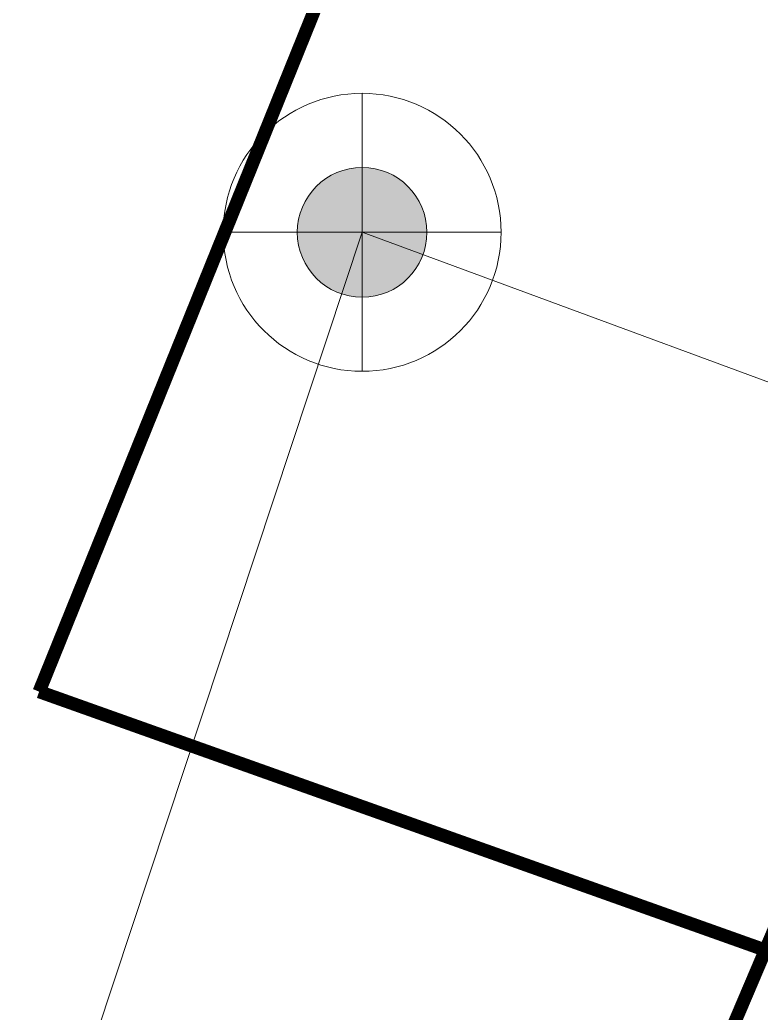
# Model space of a CAD drawing. Header units: inches. Extents: x 350994 to 353538, y 1581369 to 1583842.
# Drawn here: x 351692.67 to 351698.27, y 1583569.13 to 1583576.63 of the extents above; entities that cross this region are included whole.
import ezdxf

# ---------------------------------------------------------------- set-up
doc = ezdxf.new("R2010")
doc.units = ezdxf.units.IN
doc.header["$MEASUREMENT"] = 0
for name, pattern in [('1', [0]), ('ACAD_ISO02W100', [15, 12, -3]), ('ACAD_ISO03W100', [30, 12, -18])]:
    doc.linetypes.add(name, pattern=pattern)
for name, color, linetype in [('CW', 94, '1'), ('EP TF', 5, 'Continuous'), ("ROAD'S", 1, '1')]:
    doc.layers.add(name, color=color, linetype=linetype)
doc.styles.get("Standard").update_dxf_attribs({"font": 'arial.ttf'})
doc.linetypes.add('HOT_WATER_SUPPLY', pattern='A,0.5,-0.2,["HW",Standard,S=0.1,R=0,X=-0.1,Y=-0.05],-0.2', length=0.9)
doc.linetypes.add('SILT_FENCE', pattern='A,0.5,-0.2,["EP",Standard,S=0.1,R=0,X=-0.1,Y=-0.05],-0.2', length=0.9)

# ---------------------------------------------------------------- blocks, each defined once
blk = doc.blocks.new('EP1')
at = {"layer": 'EP TF', "lineweight": 5}
h = blk.add_hatch(color=252, dxfattribs=at)
edge = h.paths.add_edge_path()
edge.add_arc((351339.7712, 1583222.9137), 0.49, 0, 360)
at = {"layer": 'EP TF', "color": 252, "lineweight": 5}
for points in [[(351339.7712, 1583223.9637), (351339.7712, 1583221.8637)], [(351338.7212, 1583222.9137), (351340.8212, 1583222.9137)]]:
    blk.add_lwpolyline(points, dxfattribs=at)
for radius in [1.05, 0.49]:
    blk.add_circle((351339.7712, 1583222.9137), radius, dxfattribs=at)

msp = doc.modelspace()

# ---------------------------------------------------------------- linework, layer by layer
at = {"layer": 'CW', "linetype": 'ACAD_ISO03W100', "lineweight": 5, "ltscale": 0.1, "const_width": 0.1}
msp.add_lwpolyline([(351773.7306, 1583505.747), (351791.1984, 1583545.9272), (351707.0833, 1583590.2272), (351688.6263, 1583546.8595), (351693.6391, 1583544.401)], dxfattribs=at)
at = {"layer": 'EP TF', "color": 252, "linetype": 'SILT_FENCE', "lineweight": 5, "ltscale": 6, "elevation": 113.0439}
msp.add_lwpolyline([(351445.0663, 1582827.5301), (351461.8848, 1582877.5618), (351478.8402, 1582928.4087), (351495.2813, 1582976.3785), (351513.1313, 1583028.2334), (351530.907, 1583079.0506), (351553.178, 1583146.8474), (351559.8182, 1583166.6338), (351568.7887, 1583193.1044), (351576.5053, 1583216.7514), (351588.9681, 1583253.1169), (351608.7172, 1583313.2153), (351618.4364, 1583343.1369), (351695.2585, 1583575.0259)], dxfattribs=at)
at = {"layer": 'EP TF', "color": 252, "linetype": 'HOT_WATER_SUPPLY', "lineweight": 5, "ltscale": 6, "elevation": 90.1167}
msp.add_lwpolyline([(351742.7555, 1583557.505), (351695.2585, 1583575.0259)], dxfattribs=at)
at = {"layer": "ROAD'S", "lineweight": 5, "const_width": 0.1}
msp.add_lwpolyline([(351692.8177, 1583571.5561), (351699.7142, 1583588.6166), (351702.549, 1583590.5103), (351706.7239, 1583592.2182), (351710.1979, 1583592.7884), (351775.1404, 1583559.3099), (351938.4611, 1583468.5218), (351938.4611, 1583468.5218)], dxfattribs=at)
at = {"layer": "ROAD'S", "linetype": 'ACAD_ISO02W100', "lineweight": 5, "ltscale": 0.2, "const_width": 0.1}
msp.add_lwpolyline([(351729.525, 1583555.0912), (351700.1707, 1583568.9397), (351692.8177, 1583571.5561)], dxfattribs=at)

# ---------------------------------------------------------------- block references
at = {"layer": 'EP TF', "color": 1, "lineweight": 5}
msp.add_blockref('EP1', (355.4873, 352.1122, 90.1167), dxfattribs=at)

doc.saveas('drawing.dxf')
